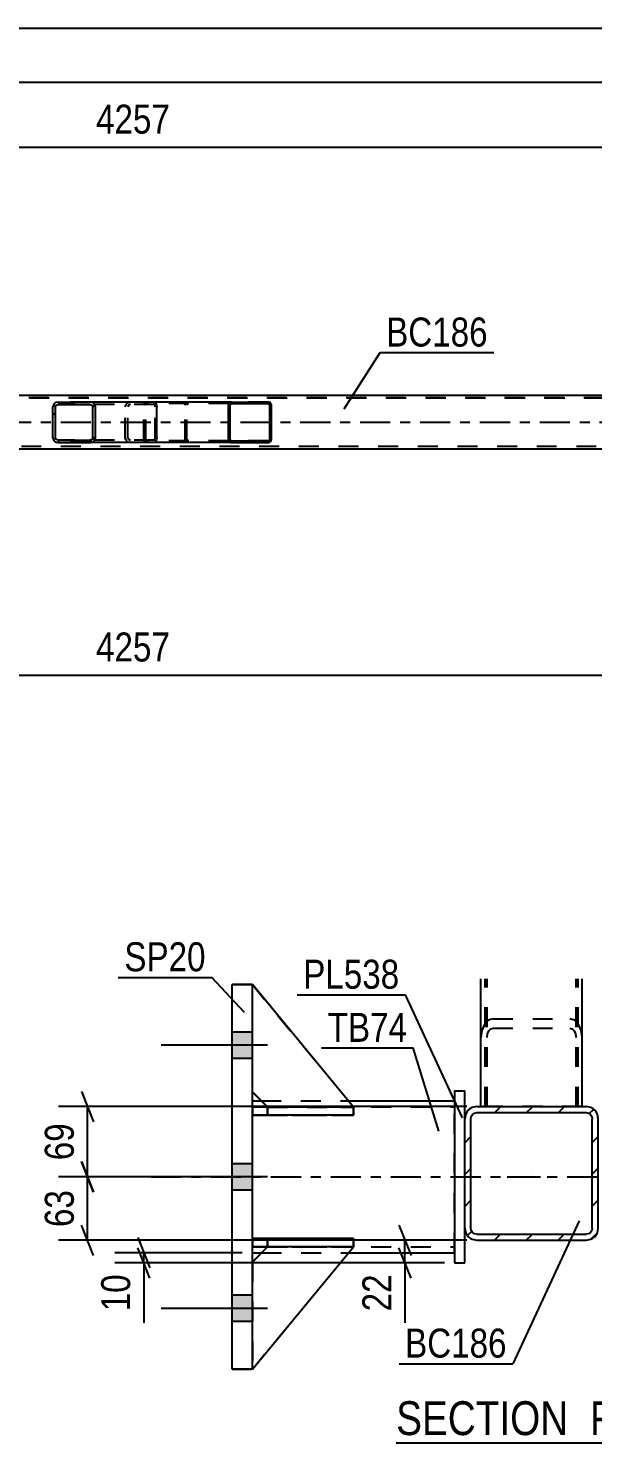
# Model space of a CAD drawing. Header units: millimetres. Extents: x 0 to 841, y 0 to 594.
# Drawn here: x 233.4 to 289.2, y 147.7 to 287.3 of the extents above; entities that cross this region are included whole.
import ezdxf

# ---------------------------------------------------------------- set-up
doc = ezdxf.new("R2010")
doc.units = ezdxf.units.MM
doc.linetypes.add('DXK_LINE_DOT2', pattern=[3.9198, 1.9599, -1.9599])
doc.linetypes.add('DXK_LINE_DOT3', pattern=[5.9187, 2.979, -0.9799, 0.9799, -0.9799])
doc.styles.add('Arial Narrow', font='ARIALN.TTF', dxfattribs={"height": 0.2})

# ---------------------------------------------------------------- blocks, each defined once
blk = doc.blocks.new('Unknown-814553059-15 - 1250')
at = {"color": 6, "linetype": 'Continuous'}
blk.add_line((269.77, 147.67), (296.99, 147.67), dxfattribs=at)
at = {"color": 0, "linetype": 'Continuous'}
for points in [[(287.88, 148.42), (287.88, 151.92), (269.77, 151.92), (269.77, 148.42)], [(291.27, 148.42), (291.27, 151.92), (288.93, 151.92), (288.93, 148.42)], [(293.6, 148.42), (293.6, 151.92), (292.32, 151.92), (292.32, 148.42)], [(296.99, 148.42), (296.99, 151.92), (294.65, 151.92), (294.65, 148.42)]]:
    blk.add_wipeout(points, dxfattribs=at)
at = {"color": 7, "linetype": 'Continuous', "style": 'Arial Narrow'}
for s, p in [('SECTION ', (269.77, 148.42)), ('F', (288.93, 148.42)), ('F', (294.65, 148.42)), ('-', (292.32, 148.42))]:
    blk.add_text(s, height=3.34, dxfattribs=at).set_placement(p)
blk = doc.blocks.new('Part-814553059-5538 - 5433')
at = {"linetype": 'Continuous'}
h = blk.add_hatch(dxfattribs=at)
h.set_pattern_fill('', scale=0.7, style=0, pattern_type=0)
h.set_pattern_definition([(45, (239.992, 250.1328), (-1.57154, 1.57154), [])])
h.paths.add_polyline_path([(240.03, 249.95), (239.99, 250.13), (239.88, 250.29), (239.72, 250.39), (239.53, 250.43), (236.34, 250.43), (236.15, 250.39), (235.99, 250.29), (235.88, 250.13), (235.84, 249.95), (235.84, 246.91), (235.88, 246.73), (235.99, 246.57), (236.15, 246.47), (236.34, 246.43), (239.53, 246.43), (239.72, 246.47), (239.88, 246.57), (239.99, 246.73), (240.03, 246.91)])
h.paths.add_polyline_path([(239.76, 246.82), (239.71, 246.74), (239.62, 246.69), (239.53, 246.67), (236.34, 246.67), (236.25, 246.69), (236.17, 246.74), (236.11, 246.82), (236.09, 246.91), (236.09, 249.95), (236.11, 250.04), (236.17, 250.12), (236.25, 250.17), (236.34, 250.19), (239.53, 250.19), (239.62, 250.17), (239.71, 250.12), (239.76, 250.04), (239.78, 249.95), (239.78, 246.91)])
at = {"color": 2, "linetype": 'Continuous'}
for p, q in [((235.88, 250.13), (235.84, 249.95)), ((236.09, 249.95), (236.11, 250.04)), ((236.11, 250.04), (236.17, 250.12)), ((236.34, 250.43), (236.15, 250.39)), ((236.17, 250.12), (236.25, 250.17)), ((236.25, 250.17), (236.34, 250.19)), ((236.34, 250.43), (239.53, 250.43)), ((236.34, 250.19), (239.53, 250.19)), ((245.83, 250.43), (239.53, 250.43)), ((239.72, 250.39), (239.53, 250.43)), ((239.53, 250.19), (239.62, 250.17)), ((239.62, 250.17), (239.71, 250.12)), ((239.71, 250.12), (239.76, 250.04)), ((239.76, 250.04), (239.78, 249.95)), ((240.03, 249.95), (239.99, 250.13)), ((245.83, 250.43), (245.93, 250.39)), ((245.93, 250.39), (246.02, 250.29)), ((246.02, 250.29), (246.08, 250.13)), ((246.08, 250.13), (246.1, 249.95)), ((235.84, 246.91), (235.84, 249.95)), ((236.09, 246.91), (236.09, 249.95)), ((239.78, 246.91), (239.78, 249.95)), ((240.03, 246.91), (240.03, 249.95)), ((246.1, 246.91), (246.1, 249.95)), ((235.84, 246.91), (235.88, 246.73)), ((236.11, 246.82), (236.09, 246.91)), ((236.17, 246.74), (236.11, 246.82)), ((236.15, 246.47), (236.34, 246.43)), ((236.25, 246.69), (236.17, 246.74)), ((236.34, 246.67), (236.25, 246.69)), ((236.34, 246.67), (239.53, 246.67)), ((236.34, 246.43), (239.53, 246.43)), ((239.62, 246.69), (239.53, 246.67)), ((239.53, 246.43), (239.72, 246.47)), ((245.83, 246.43), (239.53, 246.43)), ((239.71, 246.74), (239.62, 246.69)), ((239.76, 246.82), (239.71, 246.74)), ((239.78, 246.91), (239.76, 246.82)), ((239.99, 246.73), (240.03, 246.91)), ((245.93, 246.47), (245.83, 246.43)), ((246.02, 246.57), (245.93, 246.47)), ((246.08, 246.73), (246.02, 246.57)), ((246.1, 246.91), (246.08, 246.73))]:
    blk.add_line(p, q, dxfattribs=at)
at = {"color": 7, "linetype": 'DXK_LINE_DOT2'}
for p, q in [((239.53, 250.43), (236.34, 250.43)), ((245.83, 250.19), (236.34, 250.19)), ((242.99, 249.95), (243.03, 250.13)), ((243.26, 250.04), (243.24, 249.95)), ((243.32, 250.12), (243.26, 250.04)), ((243.3, 250.39), (243.49, 250.43)), ((243.4, 250.17), (243.32, 250.12)), ((243.49, 250.19), (243.4, 250.17)), ((244.84, 250.19), (244.84, 250.43)), ((245.88, 250.17), (245.83, 250.19)), ((245.92, 250.12), (245.88, 250.17)), ((245.95, 250.04), (245.92, 250.12)), ((245.96, 249.95), (245.95, 250.04)), ((242.99, 246.91), (242.99, 249.95)), ((243.24, 246.91), (243.24, 249.95)), ((245.96, 246.91), (245.96, 249.95)), ((245.83, 246.67), (236.34, 246.67)), ((239.53, 246.43), (236.34, 246.43)), ((243.03, 246.73), (242.99, 246.91)), ((243.24, 246.91), (243.26, 246.82)), ((243.26, 246.82), (243.32, 246.74)), ((243.49, 246.43), (243.3, 246.47)), ((243.32, 246.74), (243.34, 246.73)), ((243.34, 246.73), (243.4, 246.69)), ((243.4, 246.69), (243.49, 246.67)), ((244.84, 246.43), (244.84, 246.67)), ((245.83, 246.67), (245.88, 246.69)), ((245.88, 246.69), (245.92, 246.74)), ((245.92, 246.74), (245.95, 246.82)), ((245.95, 246.82), (245.96, 246.91))]:
    blk.add_line(p, q, dxfattribs=at)
at = {"color": 2, "linetype": 'Continuous'}
for centre, start, end in [((236.33, 249.93), 111.1941, 156.1506), ((239.54, 249.93), 23.8494, 68.8059), ((236.33, 246.92), 203.8494, 248.8059), ((239.54, 246.92), 291.1941, 336.1506)]:
    blk.add_arc(centre, 0.492, start, end, dxfattribs=at)
at = {"color": 7, "linetype": 'DXK_LINE_DOT2'}
for centre, start, end in [((243.48, 249.93), 111.1941, 156.1506), ((243.48, 246.92), 203.8494, 248.8059)]:
    blk.add_arc(centre, 0.492, start, end, dxfattribs=at)
blk = doc.blocks.new('Part-814553059-5539 - 5433')
at = {"linetype": 'Continuous'}
h = blk.add_hatch(dxfattribs=at)
h.set_pattern_fill('', scale=0.7, style=0, pattern_type=0)
h.set_pattern_definition([(45, (257.4156, 250.2316), (-1.57154, 1.57154), [])])
h.paths.add_polyline_path([(257.44, 250.11), (257.42, 250.23), (257.34, 250.34), (257.23, 250.4), (257.1, 250.43), (253.53, 250.43), (253.4, 250.4), (253.28, 250.34), (253.21, 250.23), (253.18, 250.11), (253.18, 246.75), (253.21, 246.63), (253.28, 246.52), (253.4, 246.45), (253.53, 246.43), (257.1, 246.43), (257.23, 246.45), (257.34, 246.52), (257.42, 246.63), (257.44, 246.75)])
h.paths.add_polyline_path([(257.26, 246.69), (257.22, 246.64), (257.17, 246.6), (257.1, 246.59), (253.53, 246.59), (253.46, 246.6), (253.4, 246.64), (253.37, 246.69), (253.36, 246.75), (253.36, 250.11), (253.37, 250.17), (253.4, 250.22), (253.46, 250.26), (253.53, 250.27), (257.1, 250.27), (257.17, 250.26), (257.22, 250.22), (257.26, 250.17), (257.27, 250.11), (257.27, 246.75)])
at = {"color": 7, "linetype": 'DXK_LINE_DOT2'}
for p, q in [((244.84, 250.11), (244.86, 250.23)), ((244.84, 246.75), (244.84, 250.11)), ((245.02, 250.17), (245.01, 250.11)), ((245.01, 246.75), (245.01, 250.11)), ((245.06, 250.22), (245.02, 250.17)), ((245.05, 250.4), (245.18, 250.43)), ((245.11, 250.26), (245.06, 250.22)), ((245.18, 250.27), (245.11, 250.26)), ((245.83, 250.43), (245.18, 250.43)), ((257.1, 250.27), (245.18, 250.27)), ((248.75, 250.43), (248.88, 250.4)), ((248.82, 250.26), (248.75, 250.27)), ((248.87, 250.22), (248.82, 250.26)), ((248.91, 250.17), (248.87, 250.22)), ((248.92, 250.11), (248.91, 250.17)), ((248.92, 246.75), (248.92, 250.11)), ((249.07, 250.23), (249.09, 250.11)), ((249.09, 246.75), (249.09, 250.11)), ((257.1, 250.43), (253.53, 250.43)), ((244.86, 246.63), (244.84, 246.75)), ((245.01, 246.75), (245.02, 246.69)), ((245.02, 246.69), (245.06, 246.64)), ((245.18, 246.43), (245.05, 246.45)), ((245.06, 246.64), (245.11, 246.6)), ((245.11, 246.6), (245.18, 246.59)), ((257.1, 246.59), (245.18, 246.59)), ((245.83, 246.43), (245.18, 246.43)), ((248.75, 246.59), (248.82, 246.6)), ((248.88, 246.45), (248.75, 246.43)), ((248.82, 246.6), (248.87, 246.64)), ((248.87, 246.64), (248.91, 246.69)), ((248.91, 246.69), (248.92, 246.75)), ((249.09, 246.75), (249.07, 246.63)), ((253.53, 246.43), (257.1, 246.43))]:
    blk.add_line(p, q, dxfattribs=at)
at = {"color": 2, "linetype": 'Continuous'}
for p, q in [((253.53, 250.43), (245.83, 250.43)), ((253.21, 250.23), (253.18, 250.11)), ((253.18, 246.75), (253.18, 250.11)), ((253.36, 250.11), (253.37, 250.17)), ((253.36, 246.75), (253.36, 250.11)), ((253.37, 250.17), (253.4, 250.22)), ((253.53, 250.43), (253.4, 250.4)), ((253.4, 250.22), (253.46, 250.26)), ((253.46, 250.26), (253.53, 250.27)), ((253.53, 250.43), (257.1, 250.43)), ((253.53, 250.27), (257.1, 250.27)), ((257.23, 250.4), (257.1, 250.43)), ((257.1, 250.27), (257.17, 250.26)), ((257.17, 250.26), (257.22, 250.22)), ((257.22, 250.22), (257.26, 250.17)), ((257.26, 250.17), (257.27, 250.11)), ((257.27, 246.75), (257.27, 250.11)), ((257.44, 250.11), (257.42, 250.23)), ((257.44, 246.75), (257.44, 250.11)), ((253.53, 246.43), (245.83, 246.43)), ((253.18, 246.75), (253.21, 246.63)), ((253.37, 246.69), (253.36, 246.75)), ((253.4, 246.64), (253.37, 246.69)), ((253.46, 246.6), (253.4, 246.64)), ((253.4, 246.45), (253.53, 246.43)), ((253.53, 246.59), (253.46, 246.6)), ((253.53, 246.59), (257.1, 246.59)), ((253.53, 246.43), (257.1, 246.43)), ((257.17, 246.6), (257.1, 246.59)), ((257.1, 246.43), (257.23, 246.45)), ((257.22, 246.64), (257.17, 246.6)), ((257.26, 246.69), (257.22, 246.64)), ((257.27, 246.75), (257.26, 246.69)), ((257.42, 246.63), (257.44, 246.75))]:
    blk.add_line(p, q, dxfattribs=at)
at = {"color": 7, "linetype": 'DXK_LINE_DOT2'}
for centre, start, end in [((245.16, 250.1), 110.7583, 155.68), ((248.76, 250.1), 24.32, 69.2417), ((245.16, 246.76), 204.32, 249.2417), ((248.76, 246.76), 290.7583, 335.68)]:
    blk.add_arc(centre, 0.331, start, end, dxfattribs=at)
at = {"color": 2, "linetype": 'Continuous'}
for centre, start, end in [((253.51, 250.1), 110.7583, 155.6801), ((257.11, 250.1), 24.3199, 69.2417), ((253.51, 246.76), 204.3199, 249.2417), ((257.11, 246.76), 290.7583, 335.6801)]:
    blk.add_arc(centre, 0.331, start, end, dxfattribs=at)
blk = doc.blocks.new('Part-814553059-5605 - 5433')
at = {"color": 7, "linetype": 'DXK_LINE_DOT2'}
for p, q in [((729.31, 250.83), (64.97, 250.83)), ((64.97, 250.83), (728.57, 250.83)), ((728.57, 246.03), (64.97, 246.03)), ((729.31, 245.79), (163.82, 245.79))]:
    blk.add_line(p, q, dxfattribs=at)
at = {"color": 2, "linetype": 'Continuous'}
for p, q in [((328.09, 251.07), (163.82, 251.07)), ((328.09, 245.79), (163.82, 245.79))]:
    blk.add_line(p, q, dxfattribs=at)
at = {"color": 7, "linetype": 'DXK_LINE_DOT3'}
blk.add_line((64.97, 248.43), (728.97, 248.43), dxfattribs=at)
blk = doc.blocks.new('Part-814553059-1259 - 1250')
at = {"color": 7, "linetype": 'DXK_LINE_DOT2'}
for p, q in [((255.55, 180.82), (257.05, 180.82)), ((265.55, 180.82), (255.55, 180.82)), ((255.55, 180.82), (255.55, 180.82)), ((255.55, 180.82), (255.55, 180.02)), ((255.55, 180.82), (255.55, 180.02)), ((257.05, 180.82), (265.55, 180.82)), ((257.05, 180.82), (257.05, 180.02)), ((265.55, 180.82), (265.55, 180.02)), ((257.05, 180.02), (255.55, 180.02)), ((255.55, 180.02), (265.55, 180.02)), ((255.55, 180.02), (255.55, 180.02)), ((265.55, 180.02), (257.05, 180.02))]:
    blk.add_line(p, q, dxfattribs=at)
blk = doc.blocks.new('Part-814553059-1254 - 1250')
at = {"color": 2, "linetype": 'Continuous'}
for p, q in [((257.05, 167.01), (255.55, 165.51)), ((255.55, 154.92), (265.55, 167.01)), ((265.55, 167.01), (257.05, 167.01)), ((257.05, 167.01), (257.05, 167.01)), ((265.55, 167.01), (265.55, 167.01))]:
    blk.add_line(p, q, dxfattribs=at)
at = {"color": 7, "linetype": 'DXK_LINE_DOT2'}
for p, q in [((255.55, 165.51), (257.05, 167.01)), ((255.55, 154.92), (265.55, 167.01)), ((257.05, 167.01), (265.55, 167.01)), ((255.55, 165.51), (255.55, 154.92))]:
    blk.add_line(p, q, dxfattribs=at)
blk = doc.blocks.new('Part-814553059-1255 - 1250')
at = {"color": 7, "linetype": 'DXK_LINE_DOT2'}
for p, q in [((257.05, 167.01), (255.55, 165.51)), ((255.55, 154.92), (265.55, 167.01)), ((255.55, 165.51), (257.05, 167.01)), ((255.55, 154.92), (265.55, 167.01)), ((265.55, 167.01), (257.05, 167.01)), ((257.05, 167.01), (257.05, 167.01)), ((257.05, 167.01), (265.55, 167.01)), ((265.55, 167.01), (265.55, 167.01)), ((255.55, 165.51), (255.55, 154.92))]:
    blk.add_line(p, q, dxfattribs=at)
blk = doc.blocks.new('Part-814553059-1256 - 1250')
at = {"color": 2, "linetype": 'Continuous'}
for p, q in [((255.55, 192.92), (255.55, 192.92)), ((255.55, 192.92), (255.55, 192.92)), ((265.55, 180.81), (255.55, 192.92)), ((257.04, 180.82), (255.55, 182.31)), ((264.3, 180.81), (265.55, 180.81)), ((265.55, 180.81), (265.55, 180.81))]:
    blk.add_line(p, q, dxfattribs=at)
at = {"color": 7, "linetype": 'DXK_LINE_DOT2'}
for p, q in [((255.55, 182.31), (255.55, 192.92)), ((255.55, 192.92), (265.55, 180.81)), ((257.05, 180.81), (255.55, 182.31)), ((257.05, 180.81), (257.04, 180.82)), ((265.55, 180.81), (257.05, 180.81)), ((257.05, 180.81), (257.05, 180.81)), ((257.05, 180.81), (264.3, 180.81))]:
    blk.add_line(p, q, dxfattribs=at)
blk = doc.blocks.new('Part-814553059-1257 - 1250')
at = {"color": 7, "linetype": 'DXK_LINE_DOT2'}
for p, q in [((255.55, 182.31), (255.55, 192.92)), ((255.55, 192.92), (265.55, 180.81)), ((255.55, 192.92), (265.55, 180.81)), ((257.05, 180.81), (255.55, 182.31)), ((257.05, 180.81), (255.55, 182.31)), ((265.55, 180.81), (257.05, 180.81)), ((257.05, 180.81), (257.05, 180.81)), ((257.05, 180.81), (265.55, 180.81)), ((265.55, 180.81), (265.55, 180.81))]:
    blk.add_line(p, q, dxfattribs=at)
blk = doc.blocks.new('Part-814553059-1258 - 1250')
at = {"color": 7, "linetype": 'DXK_LINE_DOT2'}
for p, q in [((255.55, 167.82), (257.05, 167.82)), ((265.55, 167.82), (255.55, 167.82)), ((255.55, 167.82), (255.55, 167.82)), ((255.55, 167.82), (255.55, 167.02)), ((255.55, 167.82), (255.55, 167.02)), ((257.05, 167.82), (265.55, 167.82)), ((257.05, 167.82), (257.05, 167.02)), ((265.55, 167.82), (265.55, 167.02)), ((257.05, 167.02), (255.55, 167.02)), ((255.55, 167.02), (265.55, 167.02)), ((255.55, 167.02), (255.55, 167.02)), ((265.55, 167.02), (257.05, 167.02))]:
    blk.add_line(p, q, dxfattribs=at)
blk = doc.blocks.new('Part-814553059-1260 - 1250')
at = {"color": 2, "linetype": 'Continuous'}
for p, q in [((255.55, 167.02), (255.55, 167.82)), ((265.55, 167.82), (255.55, 167.82)), ((265.55, 167.02), (265.55, 167.82)), ((265.55, 167.02), (255.55, 167.02)), ((255.55, 167.02), (255.55, 167.02))]:
    blk.add_line(p, q, dxfattribs=at)
at = {"color": 7, "linetype": 'DXK_LINE_DOT2'}
for p, q in [((257.05, 167.82), (255.55, 167.82)), ((257.05, 167.02), (257.05, 167.82)), ((265.55, 167.82), (257.05, 167.82)), ((255.55, 167.02), (257.05, 167.02)), ((257.05, 167.02), (265.55, 167.02))]:
    blk.add_line(p, q, dxfattribs=at)
blk = doc.blocks.new('Part-814553059-1261 - 1250')
at = {"color": 2, "linetype": 'Continuous'}
for p, q in [((255.55, 180.02), (255.55, 180.82)), ((255.55, 180.82), (264.3, 180.82)), ((265.55, 180.82), (265.54, 180.82)), ((265.55, 180.02), (265.55, 180.82)), ((265.55, 180.02), (255.55, 180.02)), ((255.55, 180.02), (255.55, 180.02))]:
    blk.add_line(p, q, dxfattribs=at)
at = {"color": 7, "linetype": 'DXK_LINE_DOT2'}
for p, q in [((257.05, 180.82), (255.55, 180.82)), ((257.05, 180.02), (257.05, 180.82)), ((257.05, 180.82), (265.54, 180.82)), ((255.55, 180.02), (257.05, 180.02)), ((257.05, 180.02), (265.55, 180.02))]:
    blk.add_line(p, q, dxfattribs=at)
blk = doc.blocks.new('Part-814553059-1462 - 1250')
at = {"linetype": 'Continuous'}
h = blk.add_hatch(dxfattribs=at)
h.set_pattern_fill('', scale=0.7, style=0, pattern_type=0)
h.set_pattern_definition([(45, (289.0076, 167.7469), (-1.57154, 1.57154), [])])
h.paths.add_polyline_path([(288.55, 167.66), (289.01, 167.75), (289.4, 168.01), (289.66, 168.4), (289.75, 168.86), (289.75, 179.66), (289.66, 180.11), (289.4, 180.5), (289.01, 180.76), (288.55, 180.86), (277.75, 180.86), (277.29, 180.76), (276.9, 180.5), (276.64, 180.11), (276.55, 179.66), (276.55, 168.86), (276.64, 168.4), (276.9, 168.01), (277.29, 167.75), (277.75, 167.66)])
h.paths.add_polyline_path([(277.75, 168.26), (277.52, 168.3), (277.32, 168.43), (277.19, 168.63), (277.15, 168.86), (277.15, 179.66), (277.19, 179.89), (277.32, 180.08), (277.52, 180.21), (277.75, 180.26), (288.55, 180.26), (288.78, 180.21), (288.97, 180.08), (289.1, 179.89), (289.15, 179.66), (289.15, 168.86), (289.1, 168.63), (288.97, 168.43), (288.78, 168.3), (288.55, 168.26)])
at = {"color": 2, "linetype": 'Continuous'}
for p, q in [((277.75, 180.86), (277.29, 180.76)), ((277.32, 180.08), (277.52, 180.21)), ((277.52, 180.21), (277.75, 180.26)), ((277.75, 180.86), (277.75, 180.86)), ((277.75, 180.86), (288.55, 180.86)), ((277.75, 180.26), (277.75, 180.26)), ((277.75, 180.26), (288.55, 180.26)), ((288.55, 180.86), (288.55, 180.86)), ((289.01, 180.76), (288.55, 180.86)), ((288.55, 180.26), (288.55, 180.26)), ((288.55, 180.26), (288.78, 180.21)), ((288.78, 180.21), (288.97, 180.08)), ((276.64, 180.11), (276.55, 179.66)), ((276.55, 179.66), (276.55, 179.66)), ((276.55, 168.86), (276.55, 179.66)), ((277.15, 179.66), (277.19, 179.89)), ((277.15, 179.66), (277.15, 179.66)), ((277.15, 168.86), (277.15, 179.66)), ((277.19, 179.89), (277.32, 180.08)), ((288.97, 180.08), (289.1, 179.89)), ((289.1, 179.89), (289.15, 179.66)), ((289.15, 179.66), (289.15, 179.66)), ((289.15, 168.86), (289.15, 179.66)), ((289.75, 179.66), (289.66, 180.11)), ((289.75, 179.66), (289.75, 179.66)), ((289.75, 168.86), (289.75, 179.66)), ((276.55, 168.86), (276.55, 168.86)), ((276.55, 168.86), (276.64, 168.4)), ((277.15, 168.86), (277.15, 168.86)), ((277.19, 168.63), (277.15, 168.86)), ((277.32, 168.43), (277.19, 168.63)), ((277.29, 167.75), (277.75, 167.66)), ((277.52, 168.3), (277.32, 168.43)), ((277.75, 168.26), (277.52, 168.3)), ((277.75, 168.26), (277.75, 168.26)), ((277.75, 168.26), (288.55, 168.26)), ((277.75, 167.66), (277.75, 167.66)), ((277.75, 167.66), (288.55, 167.66)), ((288.78, 168.3), (288.55, 168.26)), ((288.55, 168.26), (288.55, 168.26)), ((288.55, 167.66), (289.01, 167.75)), ((288.55, 167.66), (288.55, 167.66)), ((288.97, 168.43), (288.78, 168.3)), ((289.1, 168.63), (288.97, 168.43)), ((289.15, 168.86), (289.1, 168.63)), ((289.15, 168.86), (289.15, 168.86)), ((289.66, 168.4), (289.75, 168.86)), ((289.75, 168.86), (289.75, 168.86))]:
    blk.add_line(p, q, dxfattribs=at)
at = {"color": 7, "linetype": 'DXK_LINE_DOT3'}
blk.add_line((283.15, 174.26), (283.15, 174.26), dxfattribs=at)
at = {"color": 2, "linetype": 'Continuous'}
for centre, start, end in [((277.75, 179.66), 112.5, 157.5), ((288.55, 179.66), 22.5, 67.5), ((277.75, 168.86), 202.5, 247.5), ((288.55, 168.86), 292.5, 337.5)]:
    blk.add_arc(centre, 1.2, start, end, dxfattribs=at)
blk = doc.blocks.new('Part-814553059-1282 - 1250')
at = {"color": 2, "linetype": 'Continuous'}
for p, q in [((253.55, 192.92), (253.55, 192.92)), ((253.55, 192.92), (255.55, 192.92)), ((253.55, 154.92), (253.55, 192.92)), ((255.55, 192.92), (255.55, 192.92)), ((255.55, 154.92), (255.55, 192.92)), ((255.55, 154.92), (253.55, 154.92))]:
    blk.add_line(p, q, dxfattribs=at)
at = {"color": 7, "linetype": 'DXK_LINE_DOT2'}
for p, q in [((255.55, 192.92), (253.55, 192.92)), ((253.55, 154.92), (253.55, 154.92)), ((253.55, 154.92), (255.55, 154.92)), ((255.55, 154.92), (255.55, 154.92))]:
    blk.add_line(p, q, dxfattribs=at)
blk = doc.blocks.new('Bolt-814553059-1370 - 1250')
at = {"linetype": 'Continuous'}
for points in [[(255.55, 185.62), (255.55, 188.22), (253.55, 188.22), (253.55, 185.62)], [(255.55, 185.62), (255.55, 188.22), (253.55, 188.22), (253.55, 185.62)], [(255.55, 185.62), (255.55, 188.22), (253.55, 188.22), (253.55, 185.62)], [(255.55, 172.62), (255.55, 175.22), (253.55, 175.22), (253.55, 172.62)], [(255.55, 172.62), (255.55, 175.22), (253.55, 175.22), (253.55, 172.62)], [(255.55, 159.62), (255.55, 162.22), (253.55, 162.22), (253.55, 159.62)], [(255.55, 159.62), (255.55, 162.22), (253.55, 162.22), (253.55, 159.62)], [(255.55, 159.62), (255.55, 162.22), (253.55, 162.22), (253.55, 159.62)]]:
    blk.add_hatch(color=1, dxfattribs=at).paths.add_polyline_path(points)
at = {"color": 1, "linetype": 'Continuous'}
for p, q in [((255.55, 188.22), (253.55, 188.22)), ((255.55, 188.22), (253.55, 188.22)), ((255.55, 188.22), (253.55, 188.22)), ((257.05, 186.92), (246.55, 186.92)), ((257.05, 186.92), (246.55, 186.92)), ((257.05, 186.92), (246.55, 186.92)), ((255.55, 185.62), (253.55, 185.62)), ((255.55, 185.62), (253.55, 185.62)), ((255.55, 185.62), (253.55, 185.62)), ((255.55, 175.22), (253.55, 175.22)), ((255.55, 175.22), (253.55, 175.22)), ((257.05, 173.92), (246.55, 173.92)), ((257.05, 173.92), (246.55, 173.92)), ((255.55, 172.62), (253.55, 172.62)), ((255.55, 172.62), (253.55, 172.62)), ((255.55, 162.22), (253.55, 162.22)), ((255.55, 162.22), (253.55, 162.22)), ((255.55, 162.22), (253.55, 162.22)), ((257.05, 160.92), (246.55, 160.92)), ((257.05, 160.92), (246.55, 160.92)), ((257.05, 160.92), (246.55, 160.92)), ((255.55, 159.62), (253.55, 159.62)), ((255.55, 159.62), (253.55, 159.62)), ((255.55, 159.62), (253.55, 159.62))]:
    blk.add_line(p, q, dxfattribs=at)
blk = doc.blocks.new('Part-814553059-1418 - 1250')
at = {"color": 2, "linetype": 'Continuous'}
for p, q in [((255.55, 181.42), (256.44, 181.42)), ((265.05, 181.42), (275.55, 181.42)), ((255.55, 166.42), (256.46, 166.42)), ((265.06, 166.42), (275.55, 166.42))]:
    blk.add_line(p, q, dxfattribs=at)
at = {"color": 7, "linetype": 'DXK_LINE_DOT2'}
for p, q in [((255.55, 166.42), (255.55, 181.42)), ((255.55, 180.82), (275.55, 180.82)), ((256.44, 181.42), (265.05, 181.42)), ((275.55, 166.42), (275.55, 181.42)), ((255.55, 167.02), (275.55, 167.02)), ((256.46, 166.42), (265.06, 166.42))]:
    blk.add_line(p, q, dxfattribs=at)
at = {"color": 7, "linetype": 'DXK_LINE_DOT3'}
blk.add_line((245.55, 173.92), (285.55, 173.92), dxfattribs=at)
blk = doc.blocks.new('Part-814553059-1433 - 1250')
at = {"color": 2, "linetype": 'Continuous'}
for p, q in [((275.55, 182.42), (276.55, 182.42)), ((275.55, 182.42), (275.55, 165.42)), ((276.55, 179.65), (276.55, 182.42)), ((276.55, 165.42), (276.55, 168.86)), ((275.55, 165.42), (276.55, 165.42))]:
    blk.add_line(p, q, dxfattribs=at)
at = {"color": 7, "linetype": 'DXK_LINE_DOT2'}
for p, q in [((275.55, 182.42), (276.55, 182.42)), ((276.55, 168.86), (276.55, 179.65)), ((275.55, 165.42), (276.55, 165.42))]:
    blk.add_line(p, q, dxfattribs=at)
blk = doc.blocks.new('Part-814553059-1443 - 1250')
at = {"color": 2, "linetype": 'Continuous'}
for p, q in [((299.25, 181.42), (290.75, 181.42)), ((308.75, 181.42), (307.86, 181.42)), ((299.24, 166.42), (290.75, 166.42)), ((308.75, 166.42), (307.84, 166.42))]:
    blk.add_line(p, q, dxfattribs=at)
at = {"color": 7, "linetype": 'DXK_LINE_DOT2'}
for p, q in [((290.75, 166.42), (290.75, 181.42)), ((308.75, 180.82), (290.75, 180.82)), ((307.86, 181.42), (299.25, 181.42)), ((308.75, 181.42), (308.75, 166.42)), ((308.75, 167.02), (290.75, 167.02)), ((307.84, 166.42), (299.24, 166.42))]:
    blk.add_line(p, q, dxfattribs=at)
at = {"color": 7, "linetype": 'DXK_LINE_DOT3'}
blk.add_line((280.75, 173.92), (318.75, 173.92), dxfattribs=at)
blk = doc.blocks.new('Part-814553059-1475 - 1250')
at = {"color": 2, "linetype": 'Continuous'}
for p, q in [((278.15, 180.86), (278.15, 193.46)), ((288.15, 180.86), (288.15, 193.46))]:
    blk.add_line(p, q, dxfattribs=at)
at = {"color": 7, "linetype": 'DXK_LINE_DOT2'}
for p, q in [((278.55, 180.86), (278.55, 193.46)), ((287.75, 180.86), (287.75, 193.46)), ((288.15, 180.86), (278.15, 180.86))]:
    blk.add_line(p, q, dxfattribs=at)
blk = doc.blocks.new('Part-814553059-1476 - 1250')
at = {"color": 7, "linetype": 'DXK_LINE_DOT2'}
for p, q in [((278.15, 180.86), (278.15, 193.46)), ((278.75, 180.86), (278.75, 193.46)), ((287.55, 180.86), (287.55, 193.46)), ((288.15, 180.86), (288.15, 193.46)), ((278.5, 188.99), (278.24, 188.38)), ((278.89, 189.39), (278.5, 188.99)), ((279.35, 189.53), (278.89, 189.39)), ((279.12, 188.53), (279.35, 188.6)), ((279.35, 189.53), (286.95, 189.53)), ((279.35, 188.6), (286.95, 188.6)), ((287.41, 189.39), (286.95, 189.53)), ((286.95, 188.6), (287.18, 188.53)), ((287.8, 188.99), (287.41, 189.39)), ((288.06, 188.38), (287.8, 188.99)), ((278.24, 188.38), (278.15, 187.67)), ((278.75, 187.67), (278.79, 188.03)), ((278.79, 188.03), (278.92, 188.33)), ((278.92, 188.33), (279.12, 188.53)), ((287.18, 188.53), (287.37, 188.33)), ((287.37, 188.33), (287.5, 188.03)), ((287.5, 188.03), (287.55, 187.67)), ((288.15, 187.67), (288.06, 188.38)), ((278.15, 180.86), (288.15, 180.86))]:
    blk.add_line(p, q, dxfattribs=at)
blk = doc.blocks.new('StraightDimension-814553059-11236 - 5433')
at = {"color": 7, "linetype": 'Continuous'}
blk.add_line((158.62, 275.59), (328.89, 275.59), dxfattribs=at)
at = {"color": 0}
blk.add_wipeout([(248.01, 276.34), (248.01, 280.54), (239.5, 280.54), (239.5, 276.34)], dxfattribs=at)
at = {"color": 3, "style": 'Arial Narrow'}
blk.add_text('4257', height=2.863, dxfattribs=at).set_placement((240.1, 276.94))
blk = doc.blocks.new('StraightDimension-814553059-11276 - 5433')
at = {"color": 7, "linetype": 'Continuous'}
blk.add_line((158.62, 223.46), (328.89, 223.46), dxfattribs=at)
at = {"color": 0}
blk.add_wipeout([(248.01, 224.21), (248.01, 228.41), (239.5, 228.41), (239.5, 224.21)], dxfattribs=at)
at = {"color": 3, "style": 'Arial Narrow'}
blk.add_text('4257', height=2.863, dxfattribs=at).set_placement((240.1, 224.81))
blk = doc.blocks.new('StraightDimension-814553059-5731 - 5433')
at = {"color": 7, "linetype": 'Continuous'}
blk.add_line((54.75, 282.03), (729.98, 282.03), dxfattribs=at)
blk = doc.blocks.new('StraightDimension-814553059-5785 - 5433')
at = {"color": 7, "linetype": 'Continuous'}
blk.add_line((54.11, 287.34), (730.61, 287.34), dxfattribs=at)
blk = doc.blocks.new('StraightDimension-814553059-1527 - 1250')
at = {"color": 7, "linetype": 'Continuous'}
for p, q in [((270.04, 169.16), (271.24, 166.16)), ((276.75, 167.66), (267.79, 167.66)), ((270.64, 165.42), (270.64, 167.66)), ((271.24, 163.92), (270.04, 166.92)), ((274.55, 165.42), (267.79, 165.42)), ((270.64, 165.42), (270.64, 159.51)), ((270.64, 165.42), (270.64, 159.51))]:
    blk.add_line(p, q, dxfattribs=at)
at = {"color": 0}
blk.add_wipeout([(269.89, 164.89), (265.69, 164.89), (265.69, 160.04), (269.89, 160.04)], dxfattribs=at)
at = {"color": 3, "style": 'Arial Narrow'}
blk.add_text('22', height=2.863, rotation=90.0002, dxfattribs=at).set_placement((269.29, 160.64))
blk = doc.blocks.new('StraightDimension-814553059-1479 - 1250')
at = {"color": 7, "linetype": 'Continuous'}
for p, q in [((238.65, 182.36), (239.85, 179.36)), ((276.75, 180.86), (236.4, 180.86)), ((239.25, 173.92), (239.25, 180.86)), ((239.85, 172.42), (238.65, 175.42)), ((247.59, 173.92), (236.4, 173.92))]:
    blk.add_line(p, q, dxfattribs=at)
at = {"color": 0}
blk.add_wipeout([(238.5, 179.81), (234.3, 179.81), (234.3, 174.96), (238.5, 174.96)], dxfattribs=at)
at = {"color": 3, "style": 'Arial Narrow'}
blk.add_text('69', height=2.863, rotation=90.0002, dxfattribs=at).set_placement((237.9, 175.56))
blk = doc.blocks.new('StraightDimension-814553059-1494 - 1250')
at = {"color": 7, "linetype": 'Continuous'}
for p, q in [((238.65, 175.42), (239.85, 172.42)), ((247.59, 173.92), (236.4, 173.92)), ((239.25, 167.66), (239.25, 173.92)), ((239.85, 166.16), (238.65, 169.16)), ((276.75, 167.66), (236.4, 167.66))]:
    blk.add_line(p, q, dxfattribs=at)
at = {"color": 0}
blk.add_wipeout([(238.5, 173.21), (234.3, 173.21), (234.3, 168.36), (238.5, 168.36)], dxfattribs=at)
at = {"color": 3, "style": 'Arial Narrow'}
blk.add_text('63', height=2.863, rotation=90.0002, dxfattribs=at).set_placement((237.9, 168.96))
blk = doc.blocks.new('StraightDimension-814553059-1561 - 1250')
at = {"color": 7, "linetype": 'Continuous'}
for p, q in [((244.22, 167.92), (245.42, 164.92)), ((254.55, 166.42), (241.97, 166.42)), ((245.42, 163.92), (244.22, 166.92)), ((244.82, 165.42), (244.82, 166.42)), ((274.55, 165.42), (241.97, 165.42)), ((244.82, 165.42), (244.82, 159.51)), ((244.82, 165.42), (244.82, 159.51))]:
    blk.add_line(p, q, dxfattribs=at)
at = {"color": 0}
blk.add_wipeout([(244.07, 164.89), (239.87, 164.89), (239.87, 160.04), (244.07, 160.04)], dxfattribs=at)
at = {"color": 3, "style": 'Arial Narrow'}
blk.add_text('10', height=2.863, rotation=90.0002, dxfattribs=at).set_placement((243.47, 160.64))
blk = doc.blocks.new('Mark-814553059-5601 - 5433')
at = {"color": 0}
blk.add_wipeout([(278.83, 255.91), (278.83, 258.91), (268.78, 258.91), (268.78, 255.91)], dxfattribs=at)
blk.add_wipeout([(278.83, 255.91), (278.83, 258.91), (268.78, 258.91), (268.78, 255.91)], dxfattribs=at)
at = {"color": 30, "linetype": 'Continuous'}
for p, q in [((264.64, 249.76), (268.18, 255.31)), ((268.18, 255.31), (279.43, 255.31))]:
    blk.add_line(p, q, dxfattribs=at)
at = {"color": 3, "style": 'Arial Narrow'}
blk.add_text('BC186', height=2.863, dxfattribs=at).set_placement((268.78, 255.91))
blk = doc.blocks.new('Mark-814553059-1278 - 1250')
at = {"color": 0}
blk.add_wipeout([(250.94, 194.22), (250.94, 197.22), (242.9, 197.22), (242.9, 194.22)], dxfattribs=at)
blk.add_wipeout([(250.94, 194.22), (250.94, 197.22), (242.9, 197.22), (242.9, 194.22)], dxfattribs=at)
at = {"color": 30, "linetype": 'Continuous'}
for p in [(242.3, 193.62), (254.79, 190.14)]:
    blk.add_line(p, (251.54, 193.62), dxfattribs=at)
at = {"color": 3, "style": 'Arial Narrow'}
blk.add_text('SP20', height=2.863, dxfattribs=at).set_placement((242.9, 194.22))
blk = doc.blocks.new('Mark-814553059-1414 - 1250')
at = {"color": 0}
blk.add_wipeout([(270.85, 187.25), (270.85, 190.25), (263, 190.25), (263, 187.25)], dxfattribs=at)
blk.add_wipeout([(270.85, 187.25), (270.85, 190.25), (263, 190.25), (263, 187.25)], dxfattribs=at)
at = {"color": 30, "linetype": 'Continuous'}
for p in [(262.4, 186.65), (273.99, 178.42)]:
    blk.add_line(p, (271.45, 186.65), dxfattribs=at)
at = {"color": 3, "style": 'Arial Narrow'}
blk.add_text('TB74', height=2.863, dxfattribs=at).set_placement((263, 187.25))
blk = doc.blocks.new('Mark-814553059-1429 - 1250')
at = {"color": 0}
blk.add_wipeout([(270.09, 192.5), (270.09, 195.5), (260.58, 195.5), (260.58, 192.5)], dxfattribs=at)
blk.add_wipeout([(270.09, 192.5), (270.09, 195.5), (260.58, 195.5), (260.58, 192.5)], dxfattribs=at)
at = {"color": 30, "linetype": 'Continuous'}
for p in [(259.98, 191.9), (276.33, 179.74)]:
    blk.add_line(p, (270.69, 191.9), dxfattribs=at)
at = {"color": 3, "style": 'Arial Narrow'}
blk.add_text('PL538', height=2.863, dxfattribs=at).set_placement((260.58, 192.5))
blk = doc.blocks.new('Mark-814553059-1458 - 1250')
at = {"color": 0}
blk.add_wipeout([(280.7, 156.07), (280.7, 159.07), (270.65, 159.07), (270.65, 156.07)], dxfattribs=at)
blk.add_wipeout([(280.7, 156.07), (280.7, 159.07), (270.65, 159.07), (270.65, 156.07)], dxfattribs=at)
at = {"color": 30, "linetype": 'Continuous'}
for p in [(287.85, 169.58), (270.05, 155.47)]:
    blk.add_line(p, (281.3, 155.47), dxfattribs=at)
at = {"color": 3, "style": 'Arial Narrow'}
blk.add_text('BC186', height=2.863, dxfattribs=at).set_placement((270.65, 156.07))

msp = doc.modelspace()

# ---------------------------------------------------------------- block references
for name in ['StraightDimension-814553059-11236 - 5433', 'Part-814553059-5605 - 5433', 'Part-814553059-5538 - 5433', 'Part-814553059-5539 - 5433', 'StraightDimension-814553059-11276 - 5433', 'Part-814553059-1282 - 1250', 'Part-814553059-1256 - 1250', 'Part-814553059-1257 - 1250', 'Part-814553059-1475 - 1250', 'Part-814553059-1476 - 1250', 'Bolt-814553059-1370 - 1250', 'Part-814553059-1433 - 1250', 'Part-814553059-1418 - 1250', 'Part-814553059-1259 - 1250', 'Part-814553059-1261 - 1250', 'Part-814553059-1462 - 1250', 'Part-814553059-1443 - 1250', 'Part-814553059-1258 - 1250', 'Part-814553059-1260 - 1250', 'Part-814553059-1254 - 1250', 'Part-814553059-1255 - 1250', 'Unknown-814553059-15 - 1250']:
    msp.add_blockref(name, (0, 0))

# ---------------------------------------------------------------- next in the draw order: block references
for name in ['StraightDimension-814553059-5731 - 5433', 'Mark-814553059-1278 - 1250', 'StraightDimension-814553059-1479 - 1250', 'StraightDimension-814553059-1527 - 1250']:
    msp.add_blockref(name, (0, 0))

# ---------------------------------------------------------------- next in the draw order: block references
for name in ['StraightDimension-814553059-5785 - 5433', 'Mark-814553059-1414 - 1250', 'StraightDimension-814553059-1494 - 1250']:
    msp.add_blockref(name, (0, 0))

# ---------------------------------------------------------------- next in the draw order: block references
for name in ['Mark-814553059-5601 - 5433', 'Mark-814553059-1429 - 1250', 'StraightDimension-814553059-1561 - 1250']:
    msp.add_blockref(name, (0, 0))

# ---------------------------------------------------------------- next in the draw order: block references
msp.add_blockref('Mark-814553059-1458 - 1250', (0, 0))

doc.saveas('drawing.dxf')
